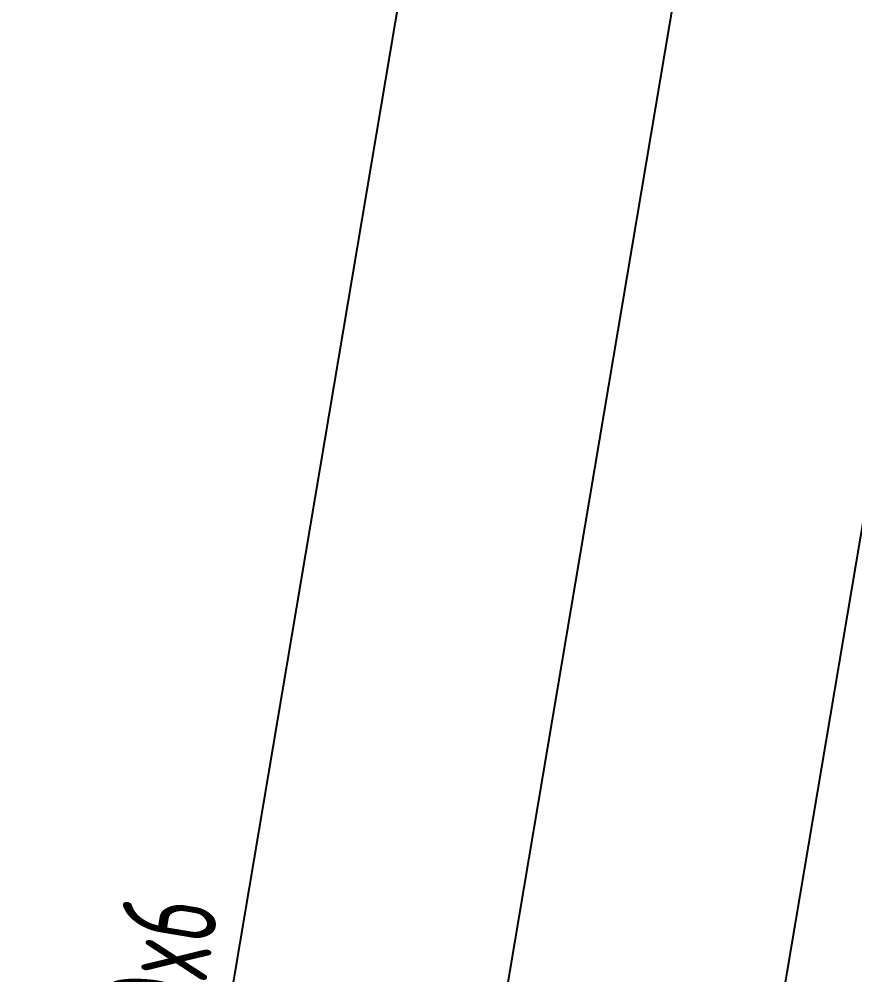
# Model space of a CAD drawing. Extents: x 12199666 to 24617114, y 1197707 to 2548648.
# Drawn here: x 12328684 to 12331754, y 1255445 to 1258954 of the extents above; entities that cross this region are included whole.
import ezdxf

# ---------------------------------------------------------------- set-up
doc = ezdxf.new("R2010")
doc.units = 0
doc.header["$LTSCALE"] = 10
doc.header["$MEASUREMENT"] = 0
for name, color, linetype in [('TX-GRID-T1$0$A-DIMS-100', 1, 'Continuous'), ('TX-PLAN-T1-DI$0$A-DIMS-100', 1, 'Continuous'), ('TX-PLAN-T1-F11$0$A-FIRE', 1, 'Continuous')]:
    doc.layers.add(name, color=color, linetype=linetype)
doc.styles.add('TX-GRID-T1$0$XD2008', font='xd-hzs.shx', dxfattribs={"width": 0.7, "bigfont": 'xd-hztxt.shx'})
doc.styles.add('TX-PLAN-T1-DI$0$XD2008', font='xd-hzs.shx', dxfattribs={"width": 0.7, "bigfont": 'xd-hztxt.shx'})
doc.dimstyles.new('TX-GRID-T1$0$XD100$0', dxfattribs={"dimscale": 100, "dimtxt": 3.5, "dimasz": 1, "dimexe": 1, "dimexo": 2, "dimgap": 0.5, "dimtad": 1, "dimdec": 0, "dimdsep": 46, "dimtxsty": 'TX-GRID-T1$0$XD2008', "dimblk1": 'TX-GRID-T1$0$_ArchTick', "dimblk2": 'TX-GRID-T1$0$_ArchTick', "dimsah": 1, "dimcen": 2.5, "dimclrt": 4, "dimaunit": 1, "dimadec": 0, "dimazin": 0, "dimtfac": 1, "dimtdec": 0, "dimtix": 1, "dimtmove": 2, "dimatfit": 3, "dimfxl": 0, "dimtolj": 1, "dimtzin": 0, "dimarcsym": 0})
doc.dimstyles.new('TX-PLAN-T1-DI$0$XD100$0', dxfattribs={"dimscale": 100, "dimtxt": 3.5, "dimasz": 1, "dimexe": 1, "dimexo": 2, "dimgap": 0.5, "dimtad": 1, "dimdec": 0, "dimdsep": 46, "dimtxsty": 'TX-PLAN-T1-DI$0$XD2008', "dimblk1": 'TX-PLAN-T1-DI$0$_ArchTick', "dimblk2": 'TX-PLAN-T1-DI$0$_ArchTick', "dimsah": 1, "dimcen": 2.5, "dimclrt": 4, "dimaunit": 1, "dimadec": 0, "dimazin": 0, "dimtfac": 1, "dimtdec": 0, "dimtix": 1, "dimtmove": 2, "dimatfit": 3, "dimfxl": 0, "dimtolj": 1, "dimtzin": 0, "dimarcsym": 0})

# ---------------------------------------------------------------- blocks, each defined once
blk = doc.blocks.new('TX-GRID-T1$0$_ArchTick')
at = {"color": 0, "linetype": 'ByBlock', "const_width": 0.4}
blk.add_lwpolyline([(-0.5, -0.5), (0.5, 0.5)], dxfattribs=at)
blk = doc.blocks.new('*D28')
at = {"layer": 'TX-GRID-T1$0$A-DIMS-100', "color": 0, "lineweight": -2, "transparency": 16777216}
for p, q in [((12333484.3, 1284013.6), (12336343.9, 1283531.2)), ((12329557.5, 1243908), (12336245.3, 1283547.8)), ((12326796.5, 1244373.8), (12329656.1, 1243891.4))]:
    blk.add_line(p, q, dxfattribs=at)
at = {"layer": 'TX-GRID-T1$0$A-DIMS-100', "color": 0, "lineweight": -2, "transparency": 16777216, "xscale": 100, "yscale": 100, "zscale": 100}
for p, rotation in [((12336245.3, 1283547.8), 80.42361603490733), ((12329557.5, 1243908), 260.4236160349074)]:
    blk.add_blockref('TX-GRID-T1$0$_ArchTick', p, dxfattribs=dict(at, rotation=rotation))
at = {"layer": 'TX-GRID-T1$0$A-DIMS-100', "color": 4, "transparency": 16777216, "insert": (12332679.5, 1263765.4), "char_height": 350, "attachment_point": 5, "rotation": 80.4236, "style": 'TX-GRID-T1$0$XD2008'}
blk.add_mtext('\\A1;40200', dxfattribs=at)
blk = doc.blocks.new('*D31')
at = {"layer": 'TX-GRID-T1$0$A-DIMS-100', "color": 0, "lineweight": -2, "transparency": 16777216}
for p, q in [((12329893.6, 1259671.8), (12331260.6, 1259441.2)), ((12329656.5, 1250533.9), (12331162, 1259457.8)), ((12328388, 1250747.9), (12329755.1, 1250517.3))]:
    blk.add_line(p, q, dxfattribs=at)
at = {"layer": 'TX-GRID-T1$0$A-DIMS-100', "color": 0, "lineweight": -2, "transparency": 16777216, "xscale": 100, "yscale": 100, "zscale": 100}
for p, rotation in [((12331162, 1259457.8), 80.4236160348996), ((12329656.5, 1250533.9), 260.4236160348996)]:
    blk.add_blockref('TX-GRID-T1$0$_ArchTick', p, dxfattribs=dict(at, rotation=rotation))
at = {"layer": 'TX-GRID-T1$0$A-DIMS-100', "color": 4, "transparency": 16777216, "insert": (12330187.4, 1255033.3), "char_height": 350, "attachment_point": 5, "rotation": 80.4236, "style": 'TX-GRID-T1$0$XD2008'}
blk.add_mtext('\\A1;9050', dxfattribs=at)
blk = doc.blocks.new('TX-PLAN-T1-DI$0$_ArchTick')
at = {"color": 0, "linetype": 'ByBlock', "const_width": 0.4}
blk.add_lwpolyline([(-0.5, -0.5), (0.5, 0.5)], dxfattribs=at)
blk = doc.blocks.new('*D256')
at = {"layer": 'TX-PLAN-T1-DI$0$A-DIMS-100', "color": 0, "lineweight": -2, "transparency": 16777216}
for p, q in [((12329887.2, 1259672.9), (12330280.2, 1259606.6)), ((12328684.3, 1250748.6), (12330181.6, 1259623.2)), ((12328389.9, 1250798.3), (12328782.9, 1250732))]:
    blk.add_line(p, q, dxfattribs=at)
at = {"layer": 'TX-PLAN-T1-DI$0$A-DIMS-100', "color": 0, "lineweight": -2, "transparency": 16777216, "xscale": 100, "yscale": 100, "zscale": 100}
for p, rotation in [((12330181.6, 1259623.2), 80.42361000126054), ((12328684.3, 1250748.6), 260.4236100012605)]:
    blk.add_blockref('TX-PLAN-T1-DI$0$_ArchTick', p, dxfattribs=dict(at, rotation=rotation))
at = {"layer": 'TX-PLAN-T1-DI$0$A-DIMS-100', "color": 4, "transparency": 16777216, "insert": (12329177.4, 1255315.9), "char_height": 350, "attachment_point": 5, "rotation": 80.4236, "style": 'TX-PLAN-T1-DI$0$XD2008'}
blk.add_mtext('\\A1;1500x6', dxfattribs=at)
blk = doc.blocks.new('TX-GRID-T1')
at = {"layer": 'TX-GRID-T1$0$A-DIMS-100'}
for p1, p2, distance, picture, middle in [((12326599.3, 1244407.1), (12333287.1, 1284046.9), -3000, '*D28', (12332679.5, 1263765.4)), ((12328190.8, 1250781.2), (12329696.4, 1259705.1), -1486.4, '*D31', (12330187.4, 1255033.3))]:
    dim = blk.add_aligned_dim(p1=p1, p2=p2, distance=distance, dimstyle='TX-GRID-T1$0$XD100$0', dxfattribs=at)
    dim.commit()
    dim.dimension.update_dxf_attribs({"geometry": picture, "text_midpoint": middle})
blk = doc.blocks.new('TX-PLAN-T1-DI')
at = {"layer": 'TX-PLAN-T1-DI$0$A-DIMS-100'}
dim = blk.add_linear_dim(base=(12330181.6, 1259623.2), p1=(12328192.7, 1250831.6), p2=(12329689.9, 1259706.2), angle=80.4236, text='1500x6', dimstyle='TX-PLAN-T1-DI$0$XD100$0', dxfattribs=at)
dim.commit()
dim.dimension.update_dxf_attribs({"geometry": '*D256', "text_midpoint": (12329177.4, 1255315.9), "dimtype": 129})
blk = doc.blocks.new('TX-PLAN-T1-F11')
at = {"layer": 'TX-PLAN-T1-F11$0$A-FIRE'}
blk.add_blockref('TX-PLAN-T1-DI', (0, 0.1), dxfattribs=at)

msp = doc.modelspace()

# ---------------------------------------------------------------- block references
for name in ['TX-PLAN-T1-F11', 'TX-GRID-T1']:
    msp.add_blockref(name, (0, 0))

doc.saveas('drawing.dxf')
